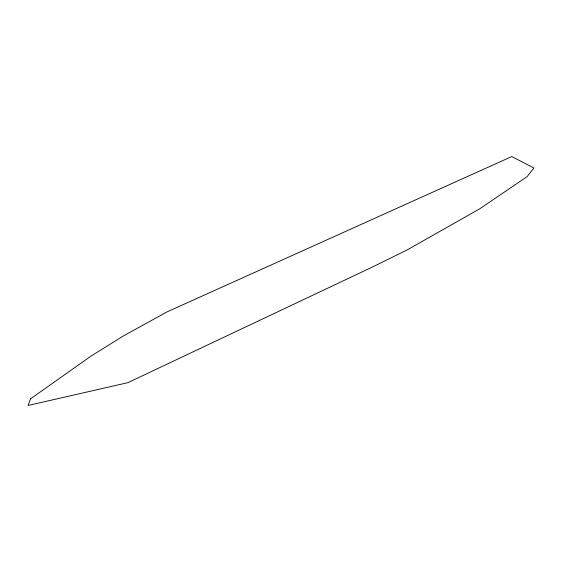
<?xml version="1.0" encoding="UTF-8"?>
<svg xmlns="http://www.w3.org/2000/svg" width="562" height="562" viewBox="0 0 562 562"><rect width="100%" height="100%" fill="white"/><g stroke="black" fill="none" stroke-linecap="round" stroke-linejoin="round"><path stroke-width="0.84" d="M30.552 398.809L28.1 405.462L127.883 382.666L373.112 266.704L407.345 249.83L479.913 208.678L527.058 176.679L533.9 167.996L511.785 156.538L166.886 311.959L123.521 335.879L91.128 356.013L30.552 398.809"/></g></svg>
